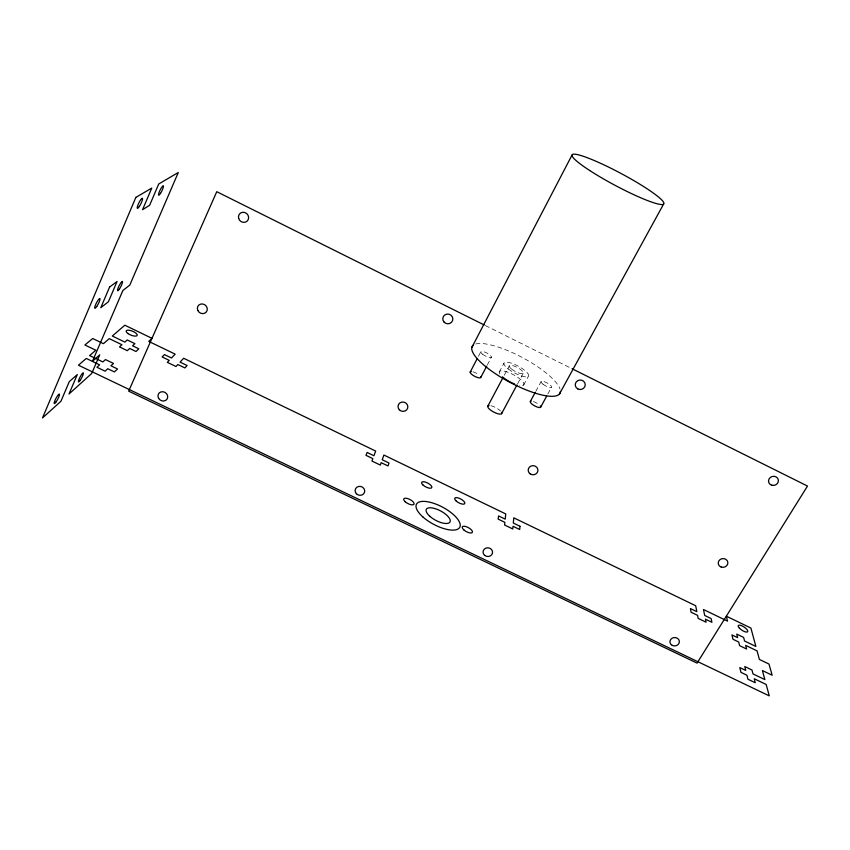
<?xml version="1.0" encoding="UTF-8"?>
<svg xmlns="http://www.w3.org/2000/svg" width="850" height="850" viewBox="0 0 850 850"><rect width="100%" height="100%" fill="white"/><g stroke="black" fill="none" stroke-linecap="round" stroke-linejoin="round"><path stroke-width="0.64" stroke-dasharray="4.25 3.19" d="M478.412 356.362L480.76 351.858M487.305 365.011L491.449 357.159M499.237 372.087L503.88 363.322M504.294 375.201L509.203 365.967M517.608 383.786L523.164 373.416M523.632 385.092L528.328 376.359M535.766 391.425L541.184 381.427M547.846 393.986L551.48 387.324M485.382 325.55L572.156 368.783M475.756 343.995A49.725 13.866 28.1 0 1 522.527 357.638A49.725 13.866 28.1 0 1 560.001 388.96M499.8 373.926A13.887 3.963 28.1 0 1 506.441 371.737A13.887 3.963 28.1 0 1 522.144 380.97A13.887 3.963 28.1 0 1 519.382 385.443M490.854 405.737A7.873 2.444 28.1 0 1 500.565 411.06M472.929 371.832A5.95 1.753 27.7 0 1 479.241 375.116M533.396 401.572A5.918 1.742 28.6 0 1 539.261 404.855M508.332 369.017A13.919 3.878 28.1 0 0 528.509 376.157A13.919 3.878 28.1 0 0 512.008 363.375A13.919 3.878 28.1 0 0 508.332 369.017M511.721 369.187A7.948 2.21 28.1 0 0 523.271 373.288A7.948 2.21 28.1 0 0 513.878 365.989A7.948 2.21 28.1 0 0 511.721 369.187M482.556 354.227A5.982 1.668 27.7 0 0 491.353 357.372A5.982 1.668 27.7 0 0 484.404 351.942A5.982 1.668 27.7 0 0 482.556 354.227M543.012 384.2A5.95 1.657 28.5 0 0 551.554 387.228A5.95 1.657 28.5 0 0 544.425 381.714A5.95 1.657 28.5 0 0 543.012 384.2"/><path stroke-width="1.27" d="M471.846 347.438L571.901 155.306M470.167 372.119L477.233 358.615M480.803 377.368L486.71 366.138M487.698 406.374L503.062 377.506M501.521 413.748L516.981 384.933M530.347 401.413L535.171 392.53M540.579 407.309L546.635 396.206M559.385 394.124L663.531 204.191M484.203 324.955L216.761 191.696L128.658 391.149L697.053 663.128L807.5 486.062L572.156 368.783M560.416 391.361A49.725 13.866 28.1 0 1 509.618 382.171A49.725 13.866 28.1 0 1 473.556 344.994M514.633 384.009A13.887 3.963 28.1 0 1 502.435 376.837M501.574 412.42A7.873 2.444 28.1 0 1 493.34 411.868A7.873 2.444 28.1 0 1 489.047 405.556M480.59 376.582A5.95 1.753 27.7 0 1 474.534 376.242A5.95 1.753 27.7 0 1 471.219 371.578M540.303 405.939A5.918 1.742 28.6 0 1 534.958 406.066A5.918 1.742 28.6 0 1 531.112 401.158M519.956 526.256L519.701 529.508L513.017 526.288L512.773 528.966L504.581 525.013L504.868 522.346L498.164 519.116L498.546 515.918L505.208 519.138L505.75 513.942L383.892 455.037L382.213 459.744L389.002 463.016L388.004 465.949L381.172 462.655L380.311 465.067L371.939 461.029L372.831 458.628L365.989 455.334L367.115 452.455L373.926 455.738L375.679 451.074L183.643 358.254L180.062 362.121L187.085 365.511L184.896 367.933L177.841 364.522L176.003 366.509L167.333 362.334L169.214 360.368L162.137 356.947L164.454 354.588L171.488 357.988L175.153 354.152L148.771 341.392L151.98 338.342L124.844 325.21L112.296 336.026L124.886 342.093L127.256 339.957L134.895 343.644L132.568 345.801L138.837 348.829L136 351.507L129.689 348.468L127.298 350.678L119.521 346.928L121.954 344.739L109.278 338.629L103.424 343.666L92.703 338.513L84.904 344.983L95.816 350.221L89.611 355.576L102.85 361.93L105.474 359.571L113.507 363.428L110.936 365.797L117.534 368.974L114.41 371.928L107.759 368.741L105.113 371.174L96.932 367.253L99.62 364.841L86.286 358.445L78.444 365.203L769.261 695.874L766.169 684.463L754.237 678.736L755.257 682.741L747.915 679.214L746.927 675.229L740.945 672.361L739.798 667.579L745.737 670.438L744.781 666.549L751.995 670.013L752.994 673.912L764.851 679.607L762.407 670.554L772.151 675.24L768.995 664.062L759.39 659.441L757.074 650.888L745.673 645.384L746.608 649.028L739.596 645.649L738.703 642.026L732.987 639.274L731.935 634.907L737.619 637.649L736.737 634.1L743.633 637.436L744.547 640.996L755.884 646.457L750.901 628.054L726.346 616.176L727.526 621.138L703.471 609.503L704.703 615.464L711.131 618.577L711.928 622.285L705.468 619.161L706.095 622.211L698.169 618.386L697.574 615.347L691.093 612.223L690.402 608.558L696.851 611.671L695.683 605.742L513.793 517.831L513.315 523.048L519.956 526.256M135.841 197.413L42.5 417.934L60.913 401.296L69.307 381.597L77.286 374.595L68.988 394.007L91.715 373.469L99.737 354.854L92.48 361.229L122.878 290.487L129.784 285.111L178.277 172.518L158.727 183.982L149.643 205.254L142.556 209.684L151.768 188.073L135.841 197.413M109.576 287.087L100.789 307.711L108.396 301.782L117.077 281.467L109.576 287.087M739.5 628.267A5.642 1.934 33.2 0 0 747.639 631.805A5.642 1.934 33.2 0 0 741.859 625.802A5.642 1.934 33.2 0 0 739.5 628.267M128.106 333.646A5.971 2.136 22.2 0 0 137.179 335.453A5.971 2.136 22.2 0 0 129.742 330.331A5.971 2.136 22.2 0 0 128.106 333.646M456.28 501.118A5.695 2.157 28.3 0 0 464.737 503.646A5.695 2.157 28.3 0 0 458.224 497.93A5.695 2.157 28.3 0 0 456.28 501.118M423.151 485.148A5.716 2.167 27.7 0 0 431.747 487.719A5.716 2.167 27.7 0 0 425.34 482.056A5.716 2.167 27.7 0 0 423.151 485.148M197.795 310.462A5.121 4.718 36.1 0 0 206.391 311.886A5.121 4.718 36.1 0 0 202.778 303.992A5.121 4.718 36.1 0 0 197.795 310.462M399.309 409.743A4.951 4.643 17.9 0 0 407.628 408.266A4.951 4.643 17.9 0 0 401.859 402.103A4.951 4.643 17.9 0 0 399.309 409.743M356.405 493.744A4.845 4.452 17.6 0 0 364.512 492.352A4.845 4.452 17.6 0 0 358.817 486.423A4.845 4.452 17.6 0 0 356.405 493.744M158.589 398.267A5.004 4.526 31.8 0 0 167.036 399.096A5.004 4.526 31.8 0 0 162.903 391.723A5.004 4.526 31.8 0 0 158.589 398.267M672.254 645.394A4.728 4.218 -3.7 0 0 679.373 641.686A4.728 4.218 -3.7 0 0 672.308 638.095A4.728 4.218 -3.7 0 0 672.254 645.394M484.723 555.433A4.781 4.367 7.4 0 0 492.501 553.031A4.781 4.367 7.4 0 0 486.2 548.006A4.781 4.367 7.4 0 0 484.723 555.433M530.134 473.843A4.887 4.558 4.2 0 0 537.901 470.804A4.887 4.558 4.2 0 0 531.122 466.013A4.887 4.558 4.2 0 0 530.134 473.843M721.172 567.046A4.845 4.378 -8 0 0 727.834 562.286A4.845 4.378 -8 0 0 720.109 559.544A4.845 4.378 -8 0 0 721.172 567.046M589.688 170.499A52.052 6.641 28.1 0 0 663.521 204.202A52.052 6.641 28.1 0 0 600.567 163.306A52.052 6.641 28.1 0 0 589.688 170.499M405.216 501.766A5.769 2.284 27.5 0 0 413.95 504.305A5.769 2.284 27.5 0 0 407.543 498.525A5.769 2.284 27.5 0 0 405.216 501.766M429.877 516.332A13.419 5.291 28.1 0 0 449.947 522.081A13.419 5.291 28.1 0 0 434.701 508.513A13.419 5.291 28.1 0 0 429.877 516.332M463.877 529.943A5.738 2.252 28.7 0 0 472.377 532.387A5.738 2.252 28.7 0 0 465.789 526.533A5.738 2.252 28.7 0 0 463.877 529.943M423.077 517.119A24.533 9.679 28.1 0 0 459.68 527.457A24.533 9.679 28.1 0 0 431.609 502.669A24.533 9.679 28.1 0 0 423.077 517.119M80.198 380.29A5.143 0.892 -62.2 0 0 83.332 372.884A5.143 0.892 -62.2 0 0 79.135 379.015A5.143 0.892 -62.2 0 0 80.198 380.29M56.153 401.837A5.419 0.978 -61.9 0 0 59.394 394.103A5.419 0.978 -61.9 0 0 54.878 400.637A5.419 0.978 -61.9 0 0 56.153 401.837M96.762 306.446A5.493 1.031 -62.7 0 0 99.928 298.541A5.493 1.031 -62.7 0 0 95.402 305.182A5.493 1.031 -62.7 0 0 96.762 306.446M119.563 288.766A5.217 0.935 -62.9 0 0 122.4 281.414A5.217 0.935 -62.9 0 0 118.118 288.012A5.217 0.935 -62.9 0 0 119.563 288.766M238.648 218.397A5.249 4.909 42.8 0 0 247.212 221.085A5.249 4.909 42.8 0 0 244.779 212.5A5.249 4.909 42.8 0 0 238.648 218.397M444.082 322.086A5.047 4.856 18.6 0 0 452.604 320.524A5.047 4.856 18.6 0 0 446.771 314.128A5.047 4.856 18.6 0 0 444.082 322.086M577.809 388.918A4.994 4.749 -1.6 0 0 585.236 384.678A4.994 4.749 -1.6 0 0 577.681 380.694A4.994 4.749 -1.6 0 0 577.809 388.918M771.843 485.233A4.973 4.537 -13.8 0 0 778.334 479.825A4.973 4.537 -13.8 0 0 770.249 477.519A4.973 4.537 -13.8 0 0 771.843 485.233M139.315 206.486A5.61 1.084 -63.6 0 0 142.439 198.326A5.61 1.084 -63.6 0 0 137.902 205.094A5.61 1.084 -63.6 0 0 139.315 206.486M160.523 193.333A5.334 0.988 -63.7 0 0 163.327 185.757A5.334 0.988 -63.7 0 0 159.035 192.514A5.334 0.988 -63.7 0 0 160.523 193.333"/></g></svg>
